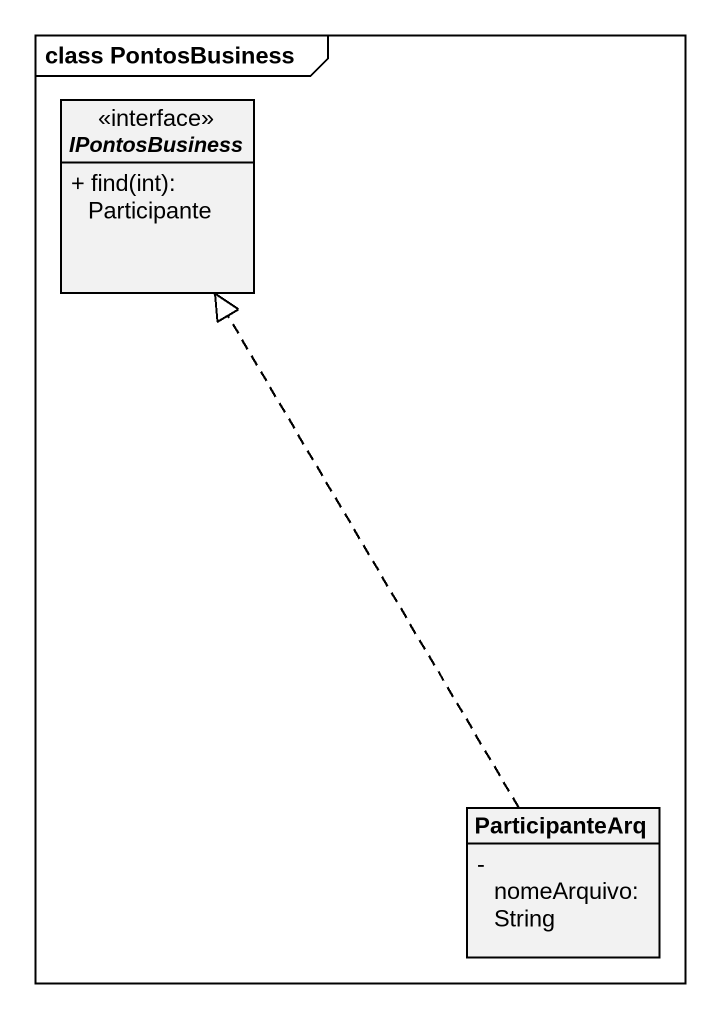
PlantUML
@startuml
mainframe class PontosBusiness
hide circle
hide empty members
skinparam classAttributeIconSize 0
interface IPontosBusiness <<interface>> {
  + find(int): Participante
}
class ParticipanteArq {
  - nomeArquivo: String
}
ParticipanteArq .up.|> IPontosBusiness
@enduml
